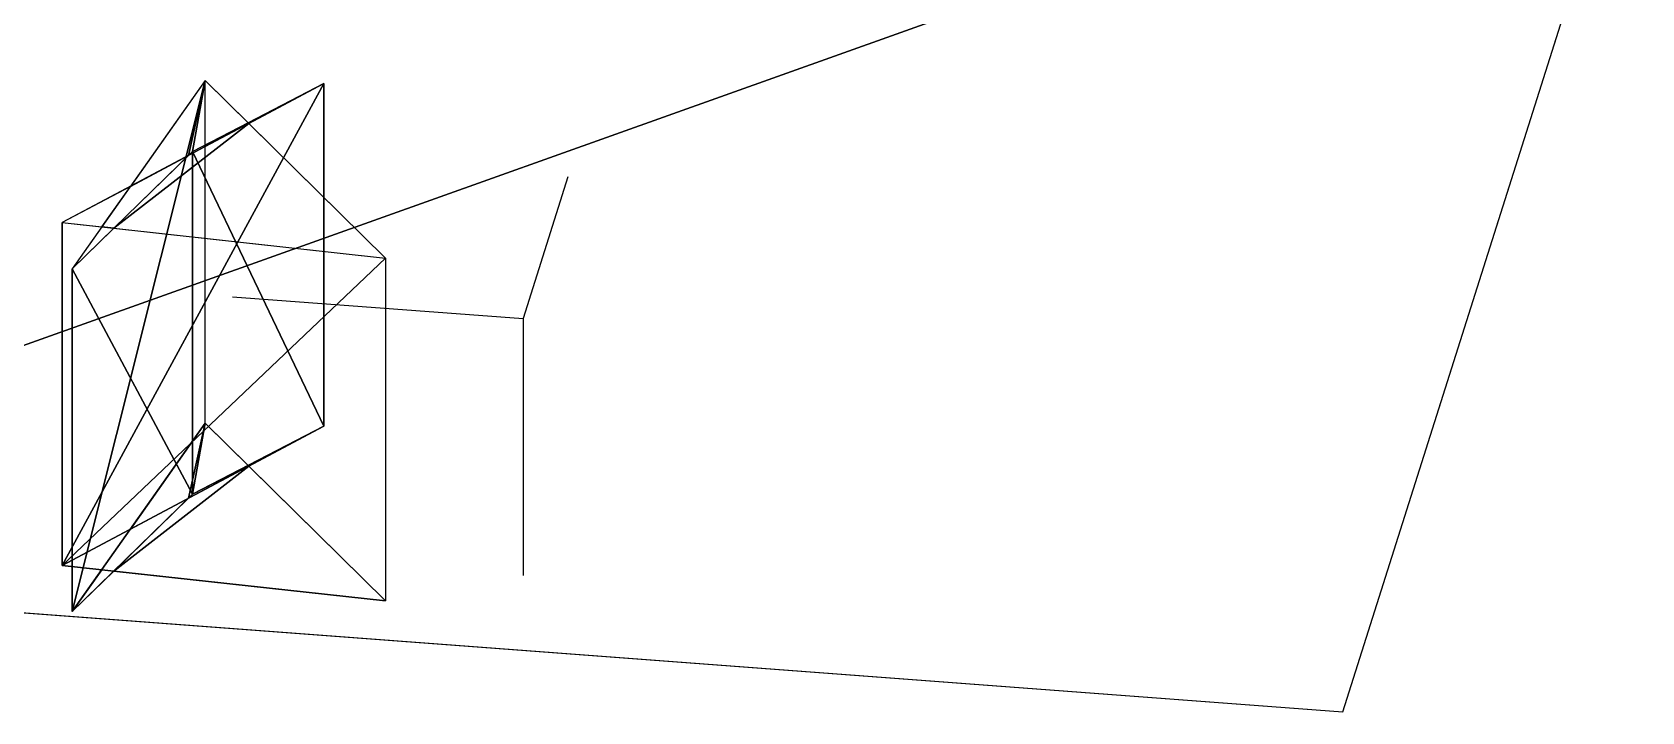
# Model space of a CAD drawing. Header units: metres. Extents: x -114 to 114, y -128 to 56.
# Drawn here: x 16.8 to 98.8, y -55.5 to -20.9 of the extents above; entities that cross this region are included whole.
import ezdxf

# ---------------------------------------------------------------- set-up
doc = ezdxf.new("R2010")
doc.units = ezdxf.units.M

msp = doc.modelspace()

# ---------------------------------------------------------------- linework, layer by layer
for p, q in [((83.59369, -55.52968, -362.58316), (98.83212, -7.418083, -276.252)), ((31.640167, -23.499596, -286.95767), (18.29544, -30.595001, -299.68964)), ((31.640167, -23.499596, -286.95767), (18.29544, -30.595001, -299.68964)), ((31.640167, -23.499596, -286.95767), (18.29544, -30.595001, -299.68964)), ((31.640167, -23.499596, -286.95767), (18.29544, -30.595001, -299.68964)), ((31.640167, -23.499596, -286.95767), (18.29544, -30.595001, -299.68964)), ((31.640167, -23.499596, -286.95767), (18.29544, -30.595001, -299.68964)), ((25.58353, -23.347618, -286.68497), (18.812569, -32.94259, -303.9021)), ((25.58353, -23.347618, -286.68497), (18.812569, -32.94259, -303.9021)), ((25.58353, -23.347618, -286.68497), (18.812569, -32.94259, -303.9021)), ((25.58353, -23.347618, -286.68497), (18.812569, -32.94259, -303.9021)), ((25.58353, -23.347618, -286.68497), (18.812569, -32.94259, -303.9021)), ((25.58353, -23.347618, -286.68497), (18.812569, -32.94259, -303.9021)), ((24.941101, -26.973785, -293.1917), (31.640167, -23.499596, -286.95767)), ((24.941101, -26.973785, -293.1917), (31.640167, -23.499596, -286.95767)), ((24.941101, -26.973785, -293.1917), (31.640167, -23.499596, -286.95767)), ((24.941101, -26.973785, -293.1917), (31.640167, -23.499596, -286.95767)), ((24.941101, -26.973785, -293.1917), (31.640167, -23.499596, -286.95767)), ((24.941101, -26.973785, -293.1917), (31.640167, -23.499596, -286.95767)), ((34.781956, -32.40282, -302.93356), (25.58353, -23.347618, -286.68497)), ((25.58353, -40.817875, -276.94894), (25.58353, -23.347618, -286.68497)), ((34.781956, -32.40282, -302.93356), (25.58353, -23.347618, -286.68497)), ((25.58353, -40.817875, -276.94894), (25.58353, -23.347618, -286.68497)), ((34.781956, -32.40282, -302.93356), (25.58353, -23.347618, -286.68497)), ((25.58353, -40.817875, -276.94894), (25.58353, -23.347618, -286.68497)), ((31.640167, -23.499596, -286.95767), (31.640167, -40.969852, -277.22165)), ((31.640167, -40.969852, -277.22165), (31.640167, -23.499596, -286.95767)), ((31.640167, -23.499596, -286.95767), (31.640167, -40.969852, -277.22165)), ((31.640167, -40.969852, -277.22165), (31.640167, -23.499596, -286.95767)), ((31.640167, -23.499596, -286.95767), (31.640167, -40.969852, -277.22165)), ((31.640167, -40.969852, -277.22165), (31.640167, -23.499596, -286.95767)), ((18.812569, -32.94259, -303.9021), (24.941101, -26.973785, -293.1917)), ((18.812569, -32.94259, -303.9021), (24.941101, -26.973785, -293.1917)), ((18.812569, -32.94259, -303.9021), (24.941101, -26.973785, -293.1917)), ((18.812569, -32.94259, -303.9021), (24.941101, -26.973785, -293.1917)), ((18.812569, -32.94259, -303.9021), (24.941101, -26.973785, -293.1917)), ((18.812569, -32.94259, -303.9021), (24.941101, -26.973785, -293.1917)), ((24.941101, -26.973785, -293.1917), (24.941101, -44.444042, -283.4557)), ((24.941101, -44.444042, -283.4557), (24.941101, -26.973785, -293.1917)), ((24.941101, -26.973785, -293.1917), (24.941101, -44.444042, -283.4557)), ((24.941101, -44.444042, -283.4557), (24.941101, -26.973785, -293.1917)), ((24.941101, -26.973785, -293.1917), (24.941101, -44.444042, -283.4557)), ((24.941101, -44.444042, -283.4557), (24.941101, -26.973785, -293.1917)), ((44.082607, -28.266361, -295.5111), (41.79684, -35.4831, -308.4608)), ((18.29544, -30.595001, -299.68964), (34.781956, -32.40282, -302.93356)), ((18.29544, -30.595001, -299.68964), (18.29544, -48.065258, -289.9536)), ((18.29544, -30.595001, -299.68964), (34.781956, -32.40282, -302.93356)), ((18.29544, -48.065258, -289.9536), (18.29544, -30.595001, -299.68964)), ((18.29544, -30.595001, -299.68964), (34.781956, -32.40282, -302.93356)), ((18.29544, -30.595001, -299.68964), (18.29544, -48.065258, -289.9536)), ((18.29544, -30.595001, -299.68964), (34.781956, -32.40282, -302.93356)), ((18.29544, -48.065258, -289.9536), (18.29544, -30.595001, -299.68964)), ((18.29544, -30.595001, -299.68964), (34.781956, -32.40282, -302.93356)), ((18.29544, -30.595001, -299.68964), (18.29544, -48.065258, -289.9536)), ((18.29544, -30.595001, -299.68964), (34.781956, -32.40282, -302.93356)), ((18.29544, -48.065258, -289.9536), (18.29544, -30.595001, -299.68964)), ((34.781956, -32.40282, -302.93356), (34.781956, -49.873077, -293.19754)), ((34.781956, -32.40282, -302.93356), (34.781956, -49.873077, -293.19754)), ((34.781956, -32.40282, -302.93356), (34.781956, -49.873077, -293.19754)), ((18.812569, -32.94259, -303.9021), (18.812569, -50.41284, -294.16608)), ((18.812569, -50.41284, -294.16608), (18.812569, -32.94259, -303.9021)), ((18.812569, -32.94259, -303.9021), (18.812569, -50.41284, -294.16608)), ((18.812569, -50.41284, -294.16608), (18.812569, -32.94259, -303.9021)), ((18.812569, -32.94259, -303.9021), (18.812569, -50.41284, -294.16608)), ((18.812569, -50.41284, -294.16608), (18.812569, -32.94259, -303.9021)), ((26.972023, -34.370384, -306.46414), (41.79684, -35.4831, -308.4608)), ((41.79684, -35.4831, -308.4608), (41.79684, -48.585793, -301.15878)), ((18.29544, -48.065258, -289.9536), (31.640167, -40.969852, -277.22165)), ((31.640167, -40.969852, -277.22165), (18.29544, -48.065258, -289.9536)), ((18.29544, -48.065258, -289.9536), (31.640167, -40.969852, -277.22165)), ((31.640167, -40.969852, -277.22165), (18.29544, -48.065258, -289.9536)), ((18.29544, -48.065258, -289.9536), (31.640167, -40.969852, -277.22165)), ((31.640167, -40.969852, -277.22165), (18.29544, -48.065258, -289.9536)), ((18.812569, -50.41284, -294.16608), (25.58353, -40.817875, -276.94894)), ((25.58353, -40.817875, -276.94894), (18.812569, -50.41284, -294.16608)), ((18.812569, -50.41284, -294.16608), (25.58353, -40.817875, -276.94894)), ((25.58353, -40.817875, -276.94894), (18.812569, -50.41284, -294.16608)), ((18.812569, -50.41284, -294.16608), (25.58353, -40.817875, -276.94894)), ((25.58353, -40.817875, -276.94894), (18.812569, -50.41284, -294.16608)), ((31.640167, -40.969852, -277.22165), (24.941101, -44.444042, -283.4557)), ((24.941101, -44.444042, -283.4557), (31.640167, -40.969852, -277.22165)), ((31.640167, -40.969852, -277.22165), (24.941101, -44.444042, -283.4557)), ((24.941101, -44.444042, -283.4557), (31.640167, -40.969852, -277.22165)), ((31.640167, -40.969852, -277.22165), (24.941101, -44.444042, -283.4557)), ((24.941101, -44.444042, -283.4557), (31.640167, -40.969852, -277.22165)), ((34.781956, -49.873077, -293.19754), (25.58353, -40.817875, -276.94894)), ((34.781956, -49.873077, -293.19754), (25.58353, -40.817875, -276.94894)), ((34.781956, -49.873077, -293.19754), (25.58353, -40.817875, -276.94894)), ((24.941101, -44.444042, -283.4557), (18.812569, -50.41284, -294.16608)), ((18.812569, -50.41284, -294.16608), (24.941101, -44.444042, -283.4557)), ((24.941101, -44.444042, -283.4557), (18.812569, -50.41284, -294.16608)), ((18.812569, -50.41284, -294.16608), (24.941101, -44.444042, -283.4557)), ((24.941101, -44.444042, -283.4557), (18.812569, -50.41284, -294.16608)), ((18.812569, -50.41284, -294.16608), (24.941101, -44.444042, -283.4557)), ((-15.238441, -48.11159, -349.2722), (83.59369, -55.52968, -362.58316)), ((34.781956, -49.873077, -293.19754), (18.29544, -48.065258, -289.9536)), ((18.29544, -48.065258, -289.9536), (34.781956, -49.873077, -293.19754)), ((34.781956, -49.873077, -293.19754), (18.29544, -48.065258, -289.9536)), ((18.29544, -48.065258, -289.9536), (34.781956, -49.873077, -293.19754)), ((34.781956, -49.873077, -293.19754), (18.29544, -48.065258, -289.9536)), ((18.29544, -48.065258, -289.9536), (34.781956, -49.873077, -293.19754))]:
    msp.add_line(p, q)
for points in [[(-15.238441, -48.11159, -349.2722), (98.83212, -7.418083, -276.252), (-7.6293945e-06, 3.8146973e-06, -262.94107), (9.23706e-05, 0.000103814695, -262.94098)], [(-15.238441, -48.11159, -349.2722), (83.59369, -55.52968, -362.58316), (98.83212, -7.418083, -276.252), (98.83222, -7.417983, -276.25192)], [(31.640167, -23.499596, -286.95767), (18.29544, -30.595001, -299.68964), (18.29544, -48.065258, -289.9536), (18.29554, -48.06516, -289.95352)], [(31.640167, -23.499596, -286.95767), (18.29544, -48.065258, -289.9536), (31.640167, -40.969852, -277.22165), (31.640266, -40.969753, -277.22156)], [(31.640167, -23.499596, -286.95767), (18.29544, -30.595001, -299.68964), (18.29544, -48.065258, -289.9536), (18.29554, -48.06516, -289.95352)], [(31.640167, -23.499596, -286.95767), (18.29544, -48.065258, -289.9536), (31.640167, -40.969852, -277.22165), (31.640266, -40.969753, -277.22156)], [(31.640167, -23.499596, -286.95767), (18.29544, -30.595001, -299.68964), (18.29544, -48.065258, -289.9536), (18.29554, -48.06516, -289.95352)], [(31.640167, -23.499596, -286.95767), (18.29544, -48.065258, -289.9536), (31.640167, -40.969852, -277.22165), (31.640266, -40.969753, -277.22156)], [(25.58353, -23.347618, -286.68497), (18.812569, -32.94259, -303.9021), (18.812569, -50.41284, -294.16608), (18.812668, -50.412743, -294.166)], [(25.58353, -23.347618, -286.68497), (18.812569, -50.41284, -294.16608), (25.58353, -40.817875, -276.94894), (25.58363, -40.817776, -276.94885)], [(25.58353, -23.347618, -286.68497), (18.812569, -32.94259, -303.9021), (18.812569, -50.41284, -294.16608), (18.812668, -50.412743, -294.166)], [(25.58353, -23.347618, -286.68497), (18.812569, -50.41284, -294.16608), (25.58353, -40.817875, -276.94894), (25.58363, -40.817776, -276.94885)], [(25.58353, -23.347618, -286.68497), (18.812569, -32.94259, -303.9021), (18.812569, -50.41284, -294.16608), (18.812668, -50.412743, -294.166)], [(25.58353, -23.347618, -286.68497), (18.812569, -50.41284, -294.16608), (25.58353, -40.817875, -276.94894), (25.58363, -40.817776, -276.94885)], [(25.58353, -23.347618, -286.68497), (21.774635, -28.74511, -296.37018), (24.742752, -27.166962, -293.53836), (24.742851, -27.166862, -293.53827)], [(25.58353, -23.347618, -286.68497), (21.774635, -28.74511, -296.37018), (24.742752, -27.166962, -293.53836), (24.742851, -27.166862, -293.53827)], [(25.58353, -23.347618, -286.68497), (21.774635, -28.74511, -296.37018), (24.742752, -27.166962, -293.53836), (24.742851, -27.166862, -293.53827)], [(25.58353, -23.347618, -286.68497), (24.742752, -27.166962, -293.53836), (24.941101, -26.973785, -293.1917), (24.9412, -26.973686, -293.19162)], [(25.58353, -23.347618, -286.68497), (24.742752, -27.166962, -293.53836), (24.941101, -26.973785, -293.1917), (24.9412, -26.973686, -293.19162)], [(25.58353, -23.347618, -286.68497), (24.742752, -27.166962, -293.53836), (24.941101, -26.973785, -293.1917), (24.9412, -26.973686, -293.19162)], [(25.58353, -23.347618, -286.68497), (24.941101, -26.973785, -293.1917), (27.774422, -25.504398, -290.55508), (27.77452, -25.5043, -290.555)], [(25.58353, -23.347618, -286.68497), (24.941101, -26.973785, -293.1917), (27.774422, -25.504398, -290.55508), (27.77452, -25.5043, -290.555)], [(25.58353, -23.347618, -286.68497), (24.941101, -26.973785, -293.1917), (27.774422, -25.504398, -290.55508), (27.77452, -25.5043, -290.555)], [(24.941101, -26.973785, -293.1917), (31.640167, -23.499596, -286.95767), (31.640167, -40.969852, -277.22165), (31.640266, -40.969753, -277.22156)], [(24.941101, -26.973785, -293.1917), (31.640167, -23.499596, -286.95767), (31.640167, -40.969852, -277.22165), (31.640266, -40.969753, -277.22156)], [(24.941101, -26.973785, -293.1917), (31.640167, -23.499596, -286.95767), (31.640167, -40.969852, -277.22165), (31.640266, -40.969753, -277.22156)], [(31.640167, -23.499596, -286.95767), (27.774422, -25.504398, -290.55508), (27.807816, -25.537266, -290.61404), (27.807915, -25.537167, -290.61395)], [(31.640167, -23.499596, -286.95767), (27.774422, -25.504398, -290.55508), (27.807816, -25.537266, -290.61404), (27.807915, -25.537167, -290.61395)], [(31.640167, -23.499596, -286.95767), (27.774422, -25.504398, -290.55508), (27.807816, -25.537266, -290.61404), (27.807915, -25.537167, -290.61395)], [(20.92672, -30.883533, -300.20737), (34.781956, -32.40282, -302.93356), (27.807816, -25.537266, -290.61404), (27.807915, -25.537167, -290.61395)], [(20.92672, -30.883533, -300.20737), (34.781956, -32.40282, -302.93356), (27.807816, -25.537266, -290.61404), (27.807915, -25.537167, -290.61395)], [(20.92672, -30.883533, -300.20737), (34.781956, -32.40282, -302.93356), (27.807816, -25.537266, -290.61404), (27.807915, -25.537167, -290.61395)], [(20.92672, -30.883533, -300.20737), (27.807816, -25.537266, -290.61404), (24.742752, -27.166962, -293.53836), (24.742851, -27.166862, -293.53827)], [(20.92672, -30.883533, -300.20737), (27.807816, -25.537266, -290.61404), (24.742752, -27.166962, -293.53836), (24.742851, -27.166862, -293.53827)], [(20.92672, -30.883533, -300.20737), (27.807816, -25.537266, -290.61404), (24.742752, -27.166962, -293.53836), (24.742851, -27.166862, -293.53827)], [(18.812569, -32.94259, -303.9021), (24.941101, -26.973785, -293.1917), (24.941101, -44.444042, -283.4557), (24.9412, -44.443943, -283.4556)], [(18.812569, -32.94259, -303.9021), (24.941101, -26.973785, -293.1917), (24.941101, -44.444042, -283.4557), (24.9412, -44.443943, -283.4556)], [(18.812569, -32.94259, -303.9021), (24.941101, -26.973785, -293.1917), (24.941101, -44.444042, -283.4557), (24.9412, -44.443943, -283.4556)], [(24.941101, -26.973785, -293.1917), (31.640167, -40.969852, -277.22165), (24.941101, -44.444042, -283.4557), (24.9412, -44.443943, -283.4556)], [(24.941101, -26.973785, -293.1917), (31.640167, -40.969852, -277.22165), (24.941101, -44.444042, -283.4557), (24.9412, -44.443943, -283.4556)], [(24.941101, -26.973785, -293.1917), (31.640167, -40.969852, -277.22165), (24.941101, -44.444042, -283.4557), (24.9412, -44.443943, -283.4556)], [(21.774635, -28.74511, -296.37018), (18.29544, -30.595001, -299.68964), (20.31308, -30.816246, -300.0866), (20.313179, -30.816147, -300.08652)], [(21.774635, -28.74511, -296.37018), (18.29544, -30.595001, -299.68964), (20.31308, -30.816246, -300.0866), (20.313179, -30.816147, -300.08652)], [(21.774635, -28.74511, -296.37018), (18.29544, -30.595001, -299.68964), (20.31308, -30.816246, -300.0866), (20.313179, -30.816147, -300.08652)], [(34.781956, -32.40282, -302.93356), (18.29544, -48.065258, -289.9536), (18.29544, -30.595001, -299.68964), (18.29554, -30.594902, -299.68954)], [(34.781956, -32.40282, -302.93356), (18.29544, -48.065258, -289.9536), (18.29544, -30.595001, -299.68964), (18.29554, -30.594902, -299.68954)], [(34.781956, -32.40282, -302.93356), (18.29544, -48.065258, -289.9536), (18.29544, -30.595001, -299.68964), (18.29554, -30.594902, -299.68954)], [(20.31308, -30.816246, -300.0866), (18.812569, -32.94259, -303.9021), (20.92672, -30.883533, -300.20737), (20.926819, -30.883434, -300.20728)], [(20.31308, -30.816246, -300.0866), (18.812569, -32.94259, -303.9021), (20.92672, -30.883533, -300.20737), (20.926819, -30.883434, -300.20728)], [(20.31308, -30.816246, -300.0866), (18.812569, -32.94259, -303.9021), (20.92672, -30.883533, -300.20737), (20.926819, -30.883434, -300.20728)], [(34.781956, -32.40282, -302.93356), (34.781956, -49.873077, -293.19754), (18.29544, -48.065258, -289.9536), (18.29554, -48.06516, -289.95352)], [(34.781956, -32.40282, -302.93356), (34.781956, -49.873077, -293.19754), (18.29544, -48.065258, -289.9536), (18.29554, -48.06516, -289.95352)], [(34.781956, -32.40282, -302.93356), (34.781956, -49.873077, -293.19754), (18.29544, -48.065258, -289.9536), (18.29554, -48.06516, -289.95352)], [(18.812569, -32.94259, -303.9021), (24.941101, -44.444042, -283.4557), (18.812569, -50.41284, -294.16608), (18.812668, -50.412743, -294.166)], [(18.812569, -32.94259, -303.9021), (24.941101, -44.444042, -283.4557), (18.812569, -50.41284, -294.16608), (18.812668, -50.412743, -294.166)], [(18.812569, -32.94259, -303.9021), (24.941101, -44.444042, -283.4557), (18.812569, -50.41284, -294.16608), (18.812668, -50.412743, -294.166)], [(25.58353, -40.817875, -276.94894), (21.774635, -46.215366, -286.63416), (24.742752, -44.63722, -283.80234), (24.742851, -44.63712, -283.80225)], [(25.58353, -40.817875, -276.94894), (21.774635, -46.215366, -286.63416), (24.742752, -44.63722, -283.80234), (24.742851, -44.63712, -283.80225)], [(25.58353, -40.817875, -276.94894), (21.774635, -46.215366, -286.63416), (24.742752, -44.63722, -283.80234), (24.742851, -44.63712, -283.80225)], [(25.58353, -40.817875, -276.94894), (24.742752, -44.63722, -283.80234), (24.941101, -44.444042, -283.4557), (24.9412, -44.443943, -283.4556)], [(25.58353, -40.817875, -276.94894), (24.742752, -44.63722, -283.80234), (24.941101, -44.444042, -283.4557), (24.9412, -44.443943, -283.4556)], [(25.58353, -40.817875, -276.94894), (24.742752, -44.63722, -283.80234), (24.941101, -44.444042, -283.4557), (24.9412, -44.443943, -283.4556)], [(25.58353, -40.817875, -276.94894), (24.941101, -44.444042, -283.4557), (27.774422, -42.974655, -280.81906), (27.77452, -42.974556, -280.81897)], [(25.58353, -40.817875, -276.94894), (24.941101, -44.444042, -283.4557), (27.774422, -42.974655, -280.81906), (27.77452, -42.974556, -280.81897)], [(25.58353, -40.817875, -276.94894), (24.941101, -44.444042, -283.4557), (27.774422, -42.974655, -280.81906), (27.77452, -42.974556, -280.81897)], [(31.640167, -40.969852, -277.22165), (27.774422, -42.974655, -280.81906), (27.807816, -43.007523, -280.87805), (27.807915, -43.007423, -280.87796)], [(31.640167, -40.969852, -277.22165), (27.774422, -42.974655, -280.81906), (27.807816, -43.007523, -280.87805), (27.807915, -43.007423, -280.87796)], [(31.640167, -40.969852, -277.22165), (27.774422, -42.974655, -280.81906), (27.807816, -43.007523, -280.87805), (27.807915, -43.007423, -280.87796)], [(20.92672, -48.35379, -290.47134), (34.781956, -49.873077, -293.19754), (27.807816, -43.007523, -280.87805), (27.807915, -43.007423, -280.87796)], [(20.92672, -48.35379, -290.47134), (34.781956, -49.873077, -293.19754), (27.807816, -43.007523, -280.87805), (27.807915, -43.007423, -280.87796)], [(20.92672, -48.35379, -290.47134), (34.781956, -49.873077, -293.19754), (27.807816, -43.007523, -280.87805), (27.807915, -43.007423, -280.87796)], [(20.92672, -48.35379, -290.47134), (27.807816, -43.007523, -280.87805), (24.742752, -44.63722, -283.80234), (24.742851, -44.63712, -283.80225)], [(20.92672, -48.35379, -290.47134), (27.807816, -43.007523, -280.87805), (24.742752, -44.63722, -283.80234), (24.742851, -44.63712, -283.80225)], [(20.92672, -48.35379, -290.47134), (27.807816, -43.007523, -280.87805), (24.742752, -44.63722, -283.80234), (24.742851, -44.63712, -283.80225)], [(21.774635, -46.215366, -286.63416), (18.29544, -48.065258, -289.9536), (20.31308, -48.286503, -290.3506), (20.313179, -48.286404, -290.3505)], [(21.774635, -46.215366, -286.63416), (18.29544, -48.065258, -289.9536), (20.31308, -48.286503, -290.3506), (20.313179, -48.286404, -290.3505)], [(21.774635, -46.215366, -286.63416), (18.29544, -48.065258, -289.9536), (20.31308, -48.286503, -290.3506), (20.313179, -48.286404, -290.3505)], [(20.31308, -48.286503, -290.3506), (18.812569, -50.41284, -294.16608), (20.92672, -48.35379, -290.47134), (20.926819, -48.35369, -290.47125)], [(20.31308, -48.286503, -290.3506), (18.812569, -50.41284, -294.16608), (20.92672, -48.35379, -290.47134), (20.926819, -48.35369, -290.47125)], [(20.31308, -48.286503, -290.3506), (18.812569, -50.41284, -294.16608), (20.92672, -48.35379, -290.47134), (20.926819, -48.35369, -290.47125)]]:
    msp.add_3dface(points)

doc.saveas('drawing.dxf')
